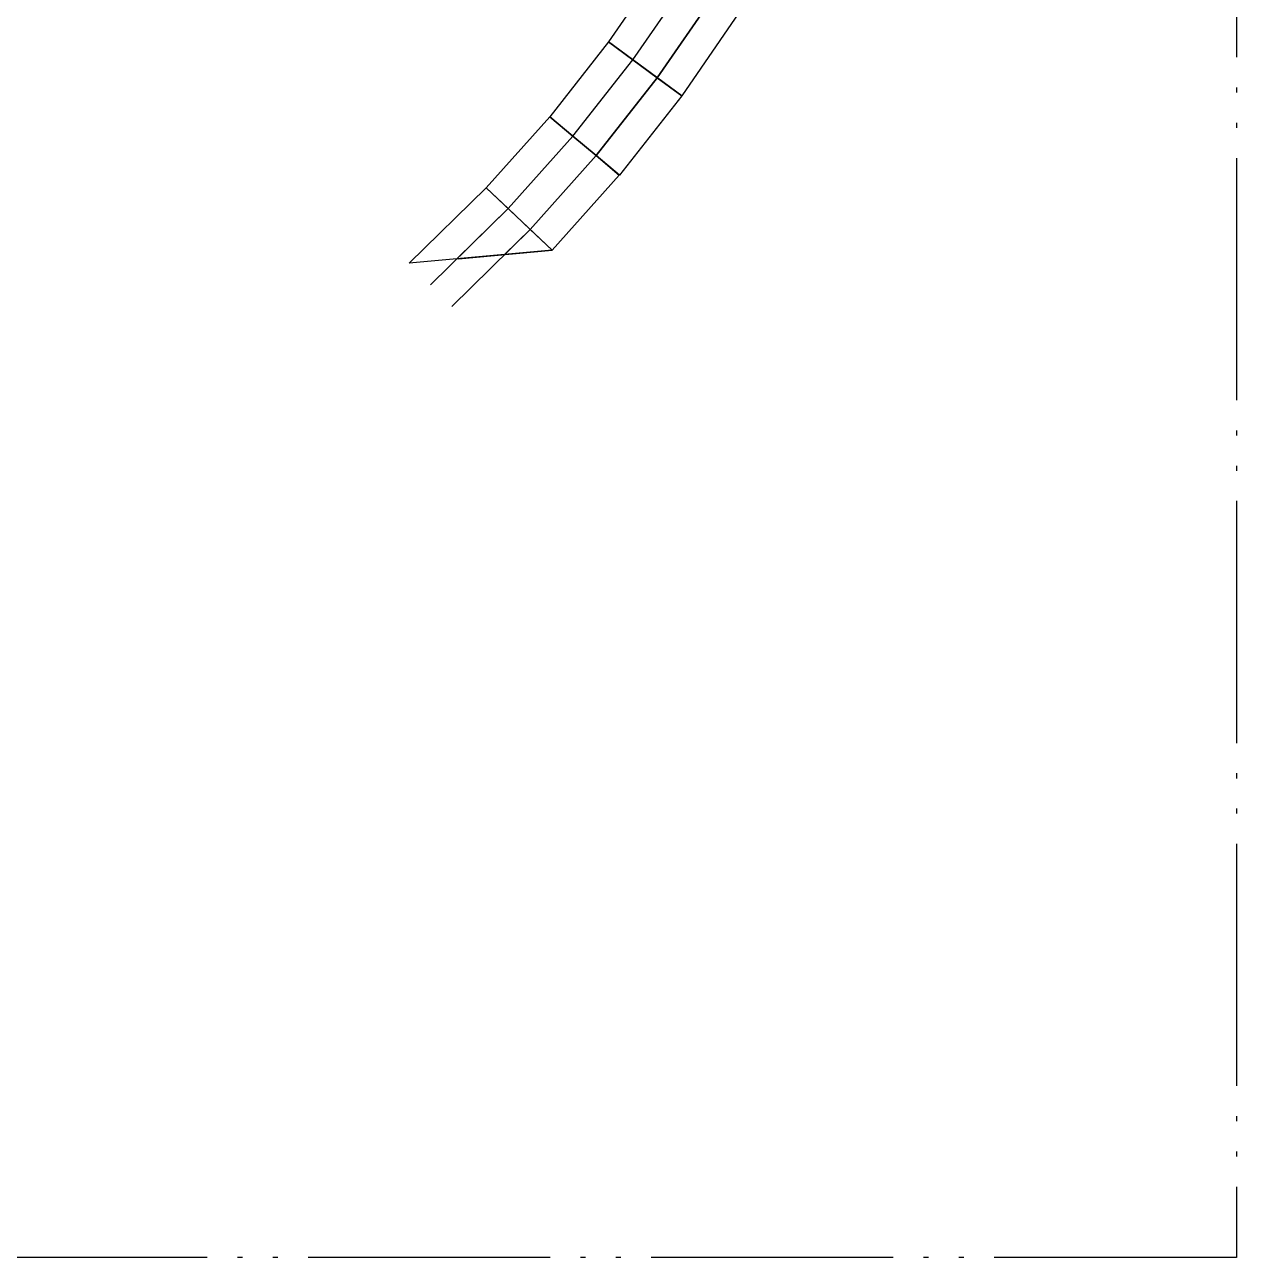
# Model space of a CAD drawing. Extents: x 10241 to 1500931, y -537358 to 142253.
# Drawn here: x 1380836 to 1500931, y -102737 to 19480 of the extents above; entities that cross this region are included whole.
import ezdxf

# ---------------------------------------------------------------- set-up
doc = ezdxf.new("R2010")
doc.units = 0
doc.header["$LTSCALE"] = 1000
doc.header["$MEASUREMENT"] = 0
doc.linetypes.add('ACAD_ISO05W100', pattern=[34, 24, -3, 0.5, -3, 0.5, -3])
for name, color, linetype in [('14#槽钢', 3, 'Continuous'), ('A-P-STAIR', 4, 'Continuous'), ('钢架', 90, 'Continuous')]:
    doc.layers.add(name, color=color, linetype=linetype)

# ---------------------------------------------------------------- blocks, each defined once
blk = doc.blocks.new('asfsadgsdgdfdsfsd')
at = {"layer": '14#槽钢'}
for points in [[(1455979, 40705), (1453274, 42003), (1448927, 33629), (1451546, 32164)], [(1454165, 30698), (1451546, 32164), (1455979, 40705), (1458685, 39406)], [(1461390, 38107), (1456784, 29233), (1454165, 30698), (1458685, 39406)]]:
    blk.add_lwpolyline(points, close=True, dxfattribs=at)

msp = doc.modelspace()

# ---------------------------------------------------------------- linework, layer by layer
at = {"layer": '14#槽钢', "linetype": 'ACAD_ISO05W100'}
msp.add_lwpolyline([(1254079.4, 142253), (1500930.8, 142253), (1500930.8, -102736.6), (1254079.4, -102736.6)], close=True, dxfattribs=at)
at = {"layer": '14#槽钢'}
msp.add_lwpolyline([(1423819.7, -3725.7), (1433118.5, -2885.9)], dxfattribs=at)
at = {"layer": 'A-P-STAIR'}
for points in [[(1445955.9, 12433.4), (1438713.5, 17782.1)], [(1439776.6, 4573.2), (1432878.4, 10353.8)], [(1426592.3, 3316), (1433118.2, -2886.1)], [(1433118.5, -2885.9), (1418961.6, -4164.4)]]:
    msp.add_lwpolyline(points, dxfattribs=at)
at = {"layer": '钢架'}
for points in [[(1426592.5, 3316.5), (1428768.2, 1248), (1423681.9, -3738.1), (1418961.6, -4164.4)], [(1428767.8, 1249.1), (1423681.9, -3738.1), (1428402.3, -3311.8), (1430944.2, -820)], [(1430943.1, -818.3), (1428402.3, -3311.8), (1433118.5, -2885.9)]]:
    msp.add_lwpolyline(points, close=True, dxfattribs=at)
for points in [[(1426592.3, 3316), (1418961.6, -4164.4)], [(1428768.2, 1248), (1421061.7, -6306.8)], [(1430944.2, -820), (1423161.8, -8449.1)]]:
    msp.add_lwpolyline(points, dxfattribs=at)

# ---------------------------------------------------------------- block references
at = {"layer": '14#槽钢'}
for p, rotation in [((-3110.7, 165011.2), 352.839655221699), ((3062.9, 247323.1), 349.2601721741896), ((14372.1, 329127.4), 345.6791430794734)]:
    msp.add_blockref('asfsadgsdgdfdsfsd', p, dxfattribs=dict(at, rotation=rotation))

doc.saveas('drawing.dxf')
